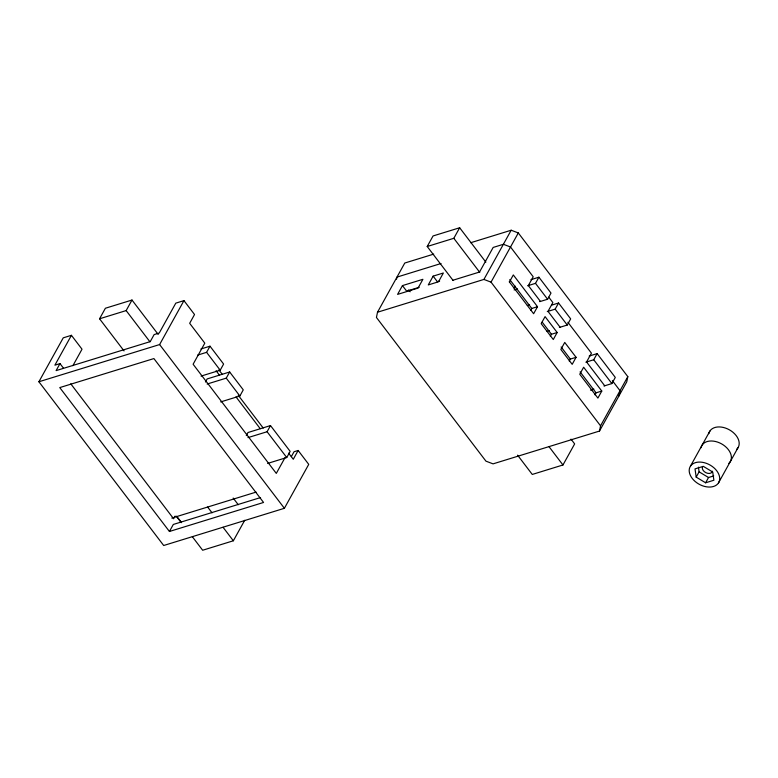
<?xml version="1.0" encoding="UTF-8"?>
<svg xmlns="http://www.w3.org/2000/svg" width="778" height="778" viewBox="0 0 778 778"><rect width="100%" height="100%" fill="white"/><g stroke="black" fill="none" stroke-linecap="round" stroke-linejoin="round"><path stroke-width="1.17" d="M433.696 254.124L404.774 263.032L377.505 312.231L376.435 317.463L485.949 461.159L493.067 463.863L599.478 431.061L626.747 381.872L627.817 376.64L518.304 232.943L511.185 230.23L470.709 242.717M396.556 279.185L396.984 277.094L441.048 263.509M599.478 431.061L600.548 425.829L627.817 376.64M618.957 395.924L620.027 390.692L612.374 380.646M291.351 456.618L294.055 451.736L298.149 450.481L308.74 464.369L284.388 508.297L163.691 545.504L38.9 381.765L63.251 337.837L71.43 335.318L82.021 349.205L72.889 365.689M71.43 335.318L54.878 365.183L59.994 363.608L63.426 368.12M59.994 363.608L56.094 370.629L150.232 341.62L154.132 334.589L159.247 333.013L175.799 303.148L183.948 300.629L194.539 314.526L189.667 323.308L204.799 343.156L193.109 364.24L276.297 473.403L285.069 457.59M124.042 350.917L99.555 318.786L105.39 308.244L131.997 300.045L158.216 334.443M99.555 318.786L126.153 310.587L131.997 300.045M38.9 381.765L159.607 344.557L183.948 300.629M197.583 355.118L206.588 352.337L210.002 346.191L223.607 364.055L220.203 370.202L201.064 376.095M205.45 382.008L207.152 378.925L229.666 371.991L243.271 389.856L239.867 396.002L220.728 401.905M207.123 384.04L226.252 378.137L229.666 371.991M175.069 516.115L173.611 518.751L70.769 383.817M169.429 531.481L263.557 502.462L153.898 358.57L59.76 387.59L169.429 531.481L173.319 524.45L260.572 497.56M246.286 435.592L247.988 432.519L270.501 425.576L290.165 451.376L286.751 457.532L267.622 463.425M247.958 437.625L267.087 431.732L270.501 425.576M192.37 536.742L202.659 550.24L233.351 540.778L244.72 520.278M298.149 450.481L293.277 459.263L288.648 453.185M402.44 285.604L397.577 294.395L418.039 288.084L422.911 279.302L402.44 285.604L406.68 291.166L419.186 287.306M453.146 280.527L427.21 246.5L433.054 235.958L459.662 227.76L485.871 262.157M427.21 246.5L453.817 238.301L459.662 227.76M433.142 276.141L428.27 284.933L438.5 281.772L443.372 272.99L433.142 276.141L437.372 281.704L439.648 281.004M377.505 312.231L483.916 279.428L511.185 230.23M600.548 425.829L491.035 282.142L518.304 232.943M509.415 281.976L513.315 274.945L537.51 306.707L533.62 313.729L509.259 281.772M514.122 288.239L515.26 286.187M527.62 285.779L535.497 283.348L538.901 277.201L551.009 293.073L547.595 299.229L539.718 301.65M530.674 310.48L531.782 308.467L537.51 306.707M547.284 311.579L555.161 309.148L558.565 303.002L570.673 318.873L567.259 325.029L559.382 327.45M550.328 336.281L551.446 334.268L557.174 332.507L545.077 316.627L541.177 323.658L553.284 339.529L557.174 332.507M569.243 361.089L570.352 359.076L576.08 357.316L564.74 342.427L560.841 349.458L572.19 364.337L576.08 357.316M585.853 362.188L593.731 359.757L597.134 353.611L615.291 377.427L611.878 383.573L604 386.005M594.956 394.825L596.065 392.822L601.793 391.052L583.646 367.235L579.746 374.267L597.903 398.083L601.793 391.052M517.574 455.159L532.269 474.444L562.961 464.981L574.65 443.898L571.013 439.123M690.456 466.148L709.935 431.002M696.184 477.118L695.017 468.891L703.293 466.343L712.716 472.013L713.883 480.24L705.607 482.788L696.184 477.118L699.101 471.847L698.44 467.15M705.607 482.788L708.534 477.517L713.698 475.922M718.454 482.982A16.348 11.048 29 0 0 702.729 462.356A16.348 11.048 29 0 0 692.177 478.353A16.348 11.048 29 0 0 718.454 482.982L737.923 447.846M200.899 348.991L210.002 346.191M452.922 280.245L479.53 272.037L493.164 247.443L503.395 244.292L510.514 246.996L533.202 276.774L528.33 285.555L540.438 301.436M530.946 279.652L538.901 277.201M514.112 289.941L517.487 288.901M527.338 305.472L529.585 304.772M551.748 305.102L558.565 303.002M547.002 331.272L549.249 330.572M589.179 356.061L597.134 353.611M171.831 518.08L256.079 492.104M590.492 390.167L593.877 389.126M483.916 279.428L491.035 282.142M699.101 471.847L708.534 477.517M548.743 297.157L552.866 302.574L547.994 311.356L560.102 327.237M567.911 322.306L591.436 353.183L586.563 361.964L604.72 385.781M535.497 283.348L547.595 299.229M555.161 309.148L567.259 325.029M593.731 359.757L611.878 383.573M509.785 279.603L531.782 308.467M542.188 322.131L551.446 334.268M561.133 346.988L570.352 359.076M580.096 371.865L596.065 392.822M453.817 238.301L479.744 272.329M549.005 446.66L562.961 464.981M408.722 289.844L410.191 291.769M206.588 352.337L220.203 370.202M226.252 378.137L239.867 396.002M267.087 431.732L286.751 457.532M218.871 369.861L222.323 374.393M238.185 395.205L263.227 428.056M216.07 370.736L219.425 375.142M235.987 396.868L260.27 428.736M159.607 344.557L284.388 508.297M126.153 310.587L149.921 341.775M233.167 498.046L238.263 504.728M207.638 507.042L212.044 512.819M223.062 527.28L233.351 540.778M176.946 516.504L181.352 522.281M176.266 516.174L181.235 522.69M712.405 471.205A5.446 3.686 29 0 1 705.967 472.713A5.446 3.686 29 0 1 702.709 466.489M701.036 447.739A16.348 11.048 29 0 1 721.614 443.888A16.348 11.048 29 0 1 728.86 463.377M708.826 433.677A16.348 11.048 29 0 1 729.414 429.835A16.348 11.048 29 0 1 736.659 449.324"/></g></svg>
